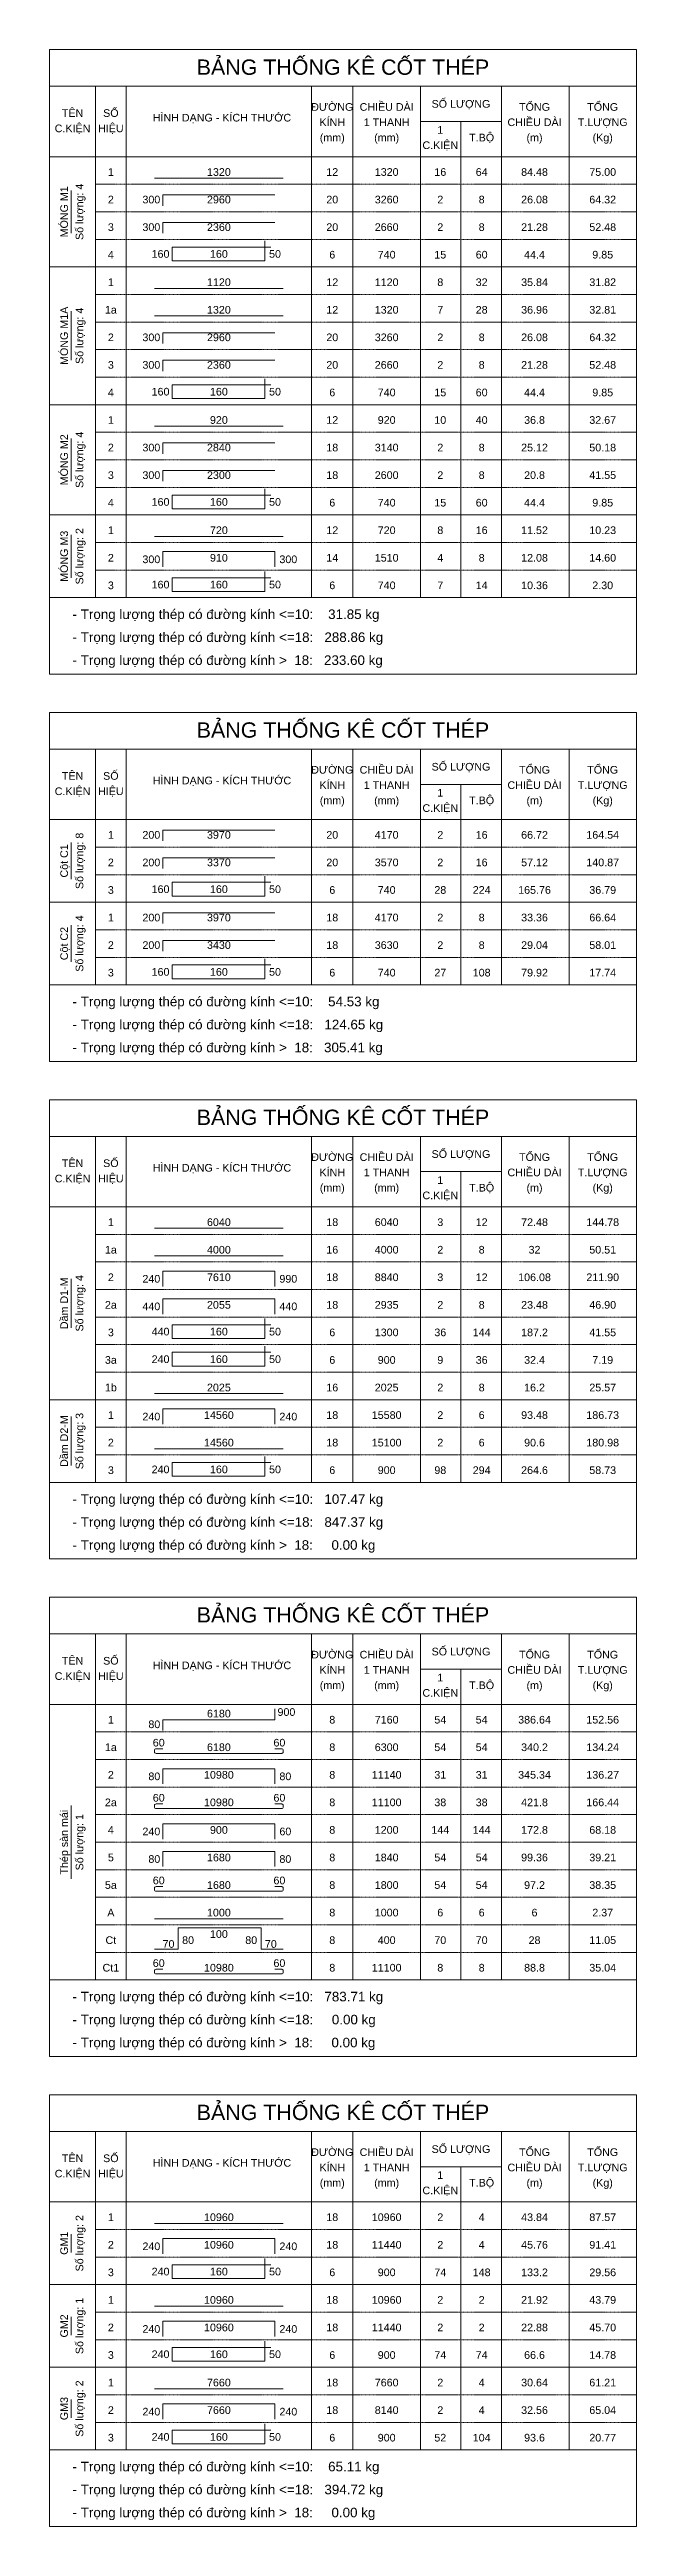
# Model space of a CAD drawing. Header units: inches. Extents: x 0 to 9575, y -3291150 to -3216800.
# Drawn here: x 0 to 9575, y -3257250 to -3216800 of the extents above; entities that cross this region are included whole.
import ezdxf
from ezdxf.enums import TextEntityAlignment as Align

# ---------------------------------------------------------------- set-up
doc = ezdxf.new("R2010")
doc.units = ezdxf.units.IN
doc.header["$MEASUREMENT"] = 0
doc.linetypes.add('HIDDENX2', pattern=[0.75, 0.5, -0.25])
for name, color, linetype, lineweight in [('Bao', 2, 'Continuous', 0), ('NetMo', 9, 'HIDDENX2', 0), ('Steel', 4, 'Continuous', 0), ('Text', 2, 'Continuous', 0), ('TextThep', 7, 'Continuous', 0)]:
    doc.layers.add(name, color=color, linetype=linetype, lineweight=lineweight)
doc.styles.add('Hoa', font='micross.ttf')
doc.styles.add('Thuong', font='micross.ttf')

msp = doc.modelspace()

# ---------------------------------------------------------------- linework, layer by layer
at = {"layer": 'Bao'}
for p, q in [((0, -3216800), (9575, -3216800)), ((0, -3216800), (0, -3227000)), ((9575, -3216800), (9575, -3227000)), ((0, -3217400), (9575, -3217400)), ((750, -3217400), (750, -3225750)), ((1250, -3217400), (1250, -3225750)), ((4275, -3217400), (4275, -3225750)), ((4950, -3217400), (4950, -3225750)), ((6050, -3217400), (6050, -3225750)), ((7375, -3217400), (7375, -3225750)), ((8475, -3217400), (8475, -3225750)), ((6050, -3217975), (7375, -3217975)), ((6712.5, -3217975), (6712.5, -3225750)), ((0, -3218550), (9575, -3218550)), ((0, -3227625), (9575, -3227625)), ((0, -3227625), (0, -3233325)), ((9575, -3227625), (9575, -3233325)), ((0, -3228225), (9575, -3228225)), ((750, -3228225), (750, -3232075)), ((1250, -3228225), (1250, -3232075)), ((4275, -3228225), (4275, -3232075)), ((4950, -3228225), (4950, -3232075)), ((6050, -3228225), (6050, -3232075)), ((7375, -3228225), (7375, -3232075)), ((8475, -3228225), (8475, -3232075)), ((6050, -3228800), (7375, -3228800)), ((6712.5, -3228800), (6712.5, -3232075)), ((0, -3229375), (9575, -3229375)), ((0, -3233950), (9575, -3233950)), ((0, -3233950), (0, -3241450)), ((9575, -3233950), (9575, -3241450)), ((0, -3234550), (9575, -3234550)), ((750, -3234550), (750, -3240200)), ((1250, -3234550), (1250, -3240200)), ((4275, -3234550), (4275, -3240200)), ((4950, -3234550), (4950, -3240200)), ((6050, -3234550), (6050, -3240200)), ((7375, -3234550), (7375, -3240200)), ((8475, -3234550), (8475, -3240200)), ((6050, -3235125), (7375, -3235125)), ((6712.5, -3235125), (6712.5, -3240200)), ((0, -3235700), (9575, -3235700)), ((0, -3242075), (9575, -3242075)), ((0, -3242075), (0, -3249575)), ((9575, -3242075), (9575, -3249575)), ((0, -3242675), (9575, -3242675)), ((750, -3242675), (750, -3248325)), ((1250, -3242675), (1250, -3248325)), ((4275, -3242675), (4275, -3248325)), ((4950, -3242675), (4950, -3248325)), ((6050, -3242675), (6050, -3248325)), ((7375, -3242675), (7375, -3248325)), ((8475, -3242675), (8475, -3248325)), ((6050, -3243250), (7375, -3243250)), ((6712.5, -3243250), (6712.5, -3248325)), ((0, -3243825), (9575, -3243825)), ((0, -3250200), (9575, -3250200)), ((0, -3250200), (0, -3257250)), ((9575, -3250200), (9575, -3257250)), ((0, -3250800), (9575, -3250800)), ((750, -3250800), (750, -3256000)), ((1250, -3250800), (1250, -3256000)), ((4275, -3250800), (4275, -3256000)), ((4950, -3250800), (4950, -3256000)), ((6050, -3250800), (6050, -3256000)), ((7375, -3250800), (7375, -3256000)), ((8475, -3250800), (8475, -3256000)), ((6050, -3251375), (7375, -3251375)), ((6712.5, -3251375), (6712.5, -3256000)), ((0, -3251950), (9575, -3251950))]:
    msp.add_line(p, q, dxfattribs=at)
at = {"layer": 'NetMo'}
for p, q in [((750, -3219000), (9575, -3219000)), ((750, -3219450), (9575, -3219450)), ((750, -3219900), (9575, -3219900)), ((750, -3220350), (9575, -3220350)), ((750, -3220800), (9575, -3220800)), ((750, -3221250), (9575, -3221250)), ((750, -3221700), (9575, -3221700)), ((750, -3222150), (9575, -3222150)), ((750, -3222600), (9575, -3222600)), ((750, -3223050), (9575, -3223050)), ((750, -3223500), (9575, -3223500)), ((750, -3223950), (9575, -3223950)), ((750, -3224400), (9575, -3224400)), ((750, -3224850), (9575, -3224850)), ((750, -3225300), (9575, -3225300)), ((750, -3225750), (9575, -3225750)), ((750, -3229825), (9575, -3229825)), ((750, -3230275), (9575, -3230275)), ((750, -3230725), (9575, -3230725)), ((750, -3231175), (9575, -3231175)), ((750, -3231625), (9575, -3231625)), ((750, -3232075), (9575, -3232075)), ((750, -3236150), (9575, -3236150)), ((750, -3236600), (9575, -3236600)), ((750, -3237050), (9575, -3237050)), ((750, -3237500), (9575, -3237500)), ((750, -3237950), (9575, -3237950)), ((750, -3238400), (9575, -3238400)), ((750, -3238850), (9575, -3238850)), ((750, -3239300), (9575, -3239300)), ((750, -3239750), (9575, -3239750)), ((750, -3240200), (9575, -3240200)), ((750, -3244275), (9575, -3244275)), ((750, -3244725), (9575, -3244725)), ((750, -3245175), (9575, -3245175)), ((750, -3245625), (9575, -3245625)), ((750, -3246075), (9575, -3246075)), ((750, -3246525), (9575, -3246525)), ((750, -3246975), (9575, -3246975)), ((750, -3247425), (9575, -3247425)), ((750, -3247875), (9575, -3247875)), ((750, -3248325), (9575, -3248325)), ((750, -3252400), (9575, -3252400)), ((750, -3252850), (9575, -3252850)), ((750, -3253300), (9575, -3253300)), ((750, -3253750), (9575, -3253750)), ((750, -3254200), (9575, -3254200)), ((750, -3254650), (9575, -3254650)), ((750, -3255100), (9575, -3255100)), ((750, -3255550), (9575, -3255550)), ((750, -3256000), (9575, -3256000))]:
    msp.add_line(p, q, dxfattribs=at)
at = {"layer": 'Steel'}
for points in [[(1712.5, -3218900), (3812.5, -3218900)], [(1850, -3219350), (1850, -3219175), (3675, -3219175)], [(1850, -3219800), (1850, -3219625), (3675, -3219625)], [(3612.5, -3220025), (2000, -3220025), (2000, -3220250), (3512.5, -3220250), (3512.5, -3219925)], [(1712.5, -3220700), (3812.5, -3220700)], [(1712.5, -3221150), (3812.5, -3221150)], [(1850, -3221600), (1850, -3221425), (3675, -3221425)], [(1850, -3222050), (1850, -3221875), (3675, -3221875)], [(3612.5, -3222275), (2000, -3222275), (2000, -3222500), (3512.5, -3222500), (3512.5, -3222175)], [(1712.5, -3222950), (3812.5, -3222950)], [(1850, -3223400), (1850, -3223225), (3675, -3223225)], [(1850, -3223850), (1850, -3223675), (3675, -3223675)], [(3612.5, -3224075), (2000, -3224075), (2000, -3224300), (3512.5, -3224300), (3512.5, -3223975)], [(1712.5, -3224750), (3812.5, -3224750)], [(1850, -3225250), (1850, -3225000), (3675, -3225000), (3675, -3225250)], [(3612.5, -3225425), (2000, -3225425), (2000, -3225650), (3512.5, -3225650), (3512.5, -3225325)], [(1850, -3229725), (1850, -3229550), (3675, -3229550)], [(1850, -3230175), (1850, -3230000), (3675, -3230000)], [(3612.5, -3230400), (2000, -3230400), (2000, -3230625), (3512.5, -3230625), (3512.5, -3230300)], [(1850, -3231075), (1850, -3230900), (3675, -3230900)], [(1850, -3231525), (1850, -3231350), (3675, -3231350)], [(3612.5, -3231750), (2000, -3231750), (2000, -3231975), (3512.5, -3231975), (3512.5, -3231650)], [(1712.5, -3236050), (3812.5, -3236050)], [(1712.5, -3236500), (3812.5, -3236500)], [(1850, -3237000), (1850, -3236750), (3675, -3236750), (3675, -3237000)], [(1850, -3237450), (1850, -3237200), (3675, -3237200), (3675, -3237450)], [(3612.5, -3237625), (2000, -3237625), (2000, -3237850), (3512.5, -3237850), (3512.5, -3237525)], [(3612.5, -3238075), (2000, -3238075), (2000, -3238300), (3512.5, -3238300), (3512.5, -3237975)], [(1712.5, -3238750), (3812.5, -3238750)], [(1850, -3239250), (1850, -3239000), (3675, -3239000), (3675, -3239250)], [(1712.5, -3239650), (3812.5, -3239650)], [(3612.5, -3239875), (2000, -3239875), (2000, -3240100), (3512.5, -3240100), (3512.5, -3239775)], [(1850, -3244250), (1850, -3244075), (3675, -3244075), (3675, -3243900)], [(1850, -3245125), (1850, -3244875), (3675, -3244875), (3675, -3245125)], [(1850, -3246025), (1850, -3245775), (3675, -3245775), (3675, -3246025)], [(1850, -3246475), (1850, -3246225), (3675, -3246225), (3675, -3246475)], [(1712.5, -3247325), (3812.5, -3247325)], [(1712.5, -3247825), (2100, -3247825), (2100, -3247475), (3450, -3247475), (3450, -3247825), (3812.5, -3247825)], [(1712.5, -3252300), (3812.5, -3252300)], [(1850, -3252800), (1850, -3252550), (3675, -3252550), (3675, -3252800)], [(3612.5, -3252975), (2000, -3252975), (2000, -3253200), (3512.5, -3253200), (3512.5, -3252875)], [(1712.5, -3253650), (3812.5, -3253650)], [(1850, -3254150), (1850, -3253900), (3675, -3253900), (3675, -3254150)], [(3612.5, -3254325), (2000, -3254325), (2000, -3254550), (3512.5, -3254550), (3512.5, -3254225)], [(1712.5, -3255000), (3812.5, -3255000)], [(1850, -3255500), (1850, -3255250), (3675, -3255250), (3675, -3255500)], [(3612.5, -3255675), (2000, -3255675), (2000, -3255900), (3512.5, -3255900), (3512.5, -3255575)]]:
    msp.add_lwpolyline(points, dxfattribs=at)
for points in [[(1850, -3244550), (1737.5, -3244550, 0.4142136), (1712.5, -3244575), (1712.5, -3244600, 0.4142136), (1737.5, -3244625), (3787.5, -3244625, 0.4142136), (3812.5, -3244600), (3812.5, -3244575, 0.4142136), (3787.5, -3244550), (3675, -3244550)], [(1850, -3245450), (1737.5, -3245450, 0.4142136), (1712.5, -3245475), (1712.5, -3245500, 0.4142136), (1737.5, -3245525), (3787.5, -3245525, 0.4142136), (3812.5, -3245500), (3812.5, -3245475, 0.4142136), (3787.5, -3245450), (3675, -3245450)], [(1850, -3246800), (1737.5, -3246800, 0.4142136), (1712.5, -3246825), (1712.5, -3246850, 0.4142136), (1737.5, -3246875), (3787.5, -3246875, 0.4142136), (3812.5, -3246850), (3812.5, -3246825, 0.4142136), (3787.5, -3246800), (3675, -3246800)], [(1850, -3248150), (1737.5, -3248150, 0.4142136), (1712.5, -3248175), (1712.5, -3248200, 0.4142136), (1737.5, -3248225), (3787.5, -3248225, 0.4142136), (3812.5, -3248200), (3812.5, -3248175, 0.4142136), (3787.5, -3248150), (3675, -3248150)]]:
    msp.add_lwpolyline(points, format="xyb", dxfattribs=at)
at = {"layer": 'Text'}
for p, q in [((350, -3219800), (350, -3219100)), ((0, -3220350), (9575, -3220350)), ((350, -3221875), (350, -3221075)), ((0, -3222600), (9575, -3222600)), ((350, -3223850), (350, -3223150)), ((0, -3224400), (9575, -3224400)), ((350, -3225425), (350, -3224725)), ((0, -3225750), (9575, -3225750)), ((0, -3225750), (9575, -3225750)), ((0, -3227000), (9575, -3227000)), ((350, -3230350), (350, -3229750)), ((0, -3230725), (9575, -3230725)), ((350, -3231700), (350, -3231100)), ((0, -3232075), (9575, -3232075)), ((0, -3232075), (9575, -3232075)), ((0, -3233325), (9575, -3233325)), ((350, -3237675), (350, -3236875)), ((0, -3238850), (9575, -3238850)), ((350, -3239925), (350, -3239125)), ((0, -3240200), (9575, -3240200)), ((0, -3240200), (9575, -3240200)), ((0, -3241450), (9575, -3241450)), ((350, -3246675), (350, -3245475)), ((0, -3248325), (9575, -3248325)), ((0, -3248325), (9575, -3248325)), ((0, -3249575), (9575, -3249575)), ((350, -3252775), (350, -3252475)), ((0, -3253300), (9575, -3253300)), ((350, -3254125), (350, -3253825)), ((0, -3254650), (9575, -3254650)), ((350, -3255475), (350, -3255175)), ((0, -3256000), (9575, -3256000)), ((0, -3256000), (9575, -3256000)), ((0, -3257250), (9575, -3257250))]:
    msp.add_line(p, q, dxfattribs=at)

# ---------------------------------------------------------------- texts
at = {"layer": 'Text', "color": 4, "style": 'Hoa'}
for p in [(4787.5, -3217212.5), (4787.5, -3228037.5), (4787.5, -3234362.5), (4787.5, -3242487.5), (4787.5, -3250612.5)]:
    msp.add_text('BẢNG THỐNG KÊ CỐT THÉP', height=250, dxfattribs=at).set_placement(p, align=Align.CENTER)
at = {"layer": 'Text'}
for s, style, p in [('TÊN', 'Hoa', (375, -3217900)), ('SỐ', 'Hoa', (1000, -3217900)), ('ĐƯỜNG', 'Hoa', (4612.5, -3217800)), ('CHIỀU DÀI', 'Hoa', (5500, -3217800)), ('SỐ LƯỢNG', 'Hoa', (6712.5, -3217750)), ('TỔNG', 'Hoa', (7912.5, -3217800)), ('TỔNG', 'Hoa', (9025, -3217800)), ('C.KIỆN', 'Hoa', (375, -3218150)), ('HIỆU', 'Hoa', (1000, -3218150)), ('HÌNH DẠNG - KÍCH THƯỚC', 'Hoa', (2812.5, -3217975)), ('KÍNH', 'Hoa', (4612.5, -3218050)), ('(mm)', 'Thuong', (4612.5, -3218300)), ('1 THANH', 'Hoa', (5500, -3218050)), ('(mm)', 'Thuong', (5500, -3218300)), ('1', 'Hoa', (6375, -3218175)), ('T.BỘ', 'Hoa', (7050, -3218300)), ('CHIỀU DÀI', 'Hoa', (7912.5, -3218050)), ('(m)', 'Thuong', (7912.5, -3218300)), ('T.LƯỢNG', 'Hoa', (9025, -3218050)), ('(Kg)', 'Thuong', (9025, -3218300)), ('C.KIỆN', 'Hoa', (6375, -3218425)), ('TÊN', 'Hoa', (375, -3228725)), ('SỐ', 'Hoa', (1000, -3228725)), ('HÌNH DẠNG - KÍCH THƯỚC', 'Hoa', (2812.5, -3228800)), ('ĐƯỜNG', 'Hoa', (4612.5, -3228625)), ('KÍNH', 'Hoa', (4612.5, -3228875)), ('CHIỀU DÀI', 'Hoa', (5500, -3228625)), ('SỐ LƯỢNG', 'Hoa', (6712.5, -3228575)), ('CHIỀU DÀI', 'Hoa', (7912.5, -3228875)), ('TỔNG', 'Hoa', (7912.5, -3228625)), ('TỔNG', 'Hoa', (9025, -3228625)), ('C.KIỆN', 'Hoa', (375, -3228975)), ('HIỆU', 'Hoa', (1000, -3228975)), ('(mm)', 'Thuong', (4612.5, -3229125)), ('1 THANH', 'Hoa', (5500, -3228875)), ('(mm)', 'Thuong', (5500, -3229125)), ('C.KIỆN', 'Hoa', (6375, -3229250)), ('1', 'Hoa', (6375, -3229000)), ('T.BỘ', 'Hoa', (7050, -3229125)), ('(m)', 'Thuong', (7912.5, -3229125)), ('T.LƯỢNG', 'Hoa', (9025, -3228875)), ('(Kg)', 'Thuong', (9025, -3229125)), ('SỐ LƯỢNG', 'Hoa', (6712.5, -3234900)), ('C.KIỆN', 'Hoa', (375, -3235300)), ('TÊN', 'Hoa', (375, -3235050)), ('HIỆU', 'Hoa', (1000, -3235300)), ('SỐ', 'Hoa', (1000, -3235050)), ('HÌNH DẠNG - KÍCH THƯỚC', 'Hoa', (2812.5, -3235125)), ('ĐƯỜNG', 'Hoa', (4612.5, -3234950)), ('KÍNH', 'Hoa', (4612.5, -3235200)), ('CHIỀU DÀI', 'Hoa', (5500, -3234950)), ('1 THANH', 'Hoa', (5500, -3235200)), ('CHIỀU DÀI', 'Hoa', (7912.5, -3235200)), ('TỔNG', 'Hoa', (7912.5, -3234950)), ('T.LƯỢNG', 'Hoa', (9025, -3235200)), ('TỔNG', 'Hoa', (9025, -3234950)), ('(mm)', 'Thuong', (4612.5, -3235450)), ('(mm)', 'Thuong', (5500, -3235450)), ('C.KIỆN', 'Hoa', (6375, -3235575)), ('1', 'Hoa', (6375, -3235325)), ('T.BỘ', 'Hoa', (7050, -3235450)), ('(m)', 'Thuong', (7912.5, -3235450)), ('(Kg)', 'Thuong', (9025, -3235450)), ('SỐ LƯỢNG', 'Hoa', (6712.5, -3243025)), ('C.KIỆN', 'Hoa', (375, -3243425)), ('TÊN', 'Hoa', (375, -3243175)), ('HIỆU', 'Hoa', (1000, -3243425)), ('SỐ', 'Hoa', (1000, -3243175)), ('HÌNH DẠNG - KÍCH THƯỚC', 'Hoa', (2812.5, -3243250)), ('ĐƯỜNG', 'Hoa', (4612.5, -3243075)), ('KÍNH', 'Hoa', (4612.5, -3243325)), ('CHIỀU DÀI', 'Hoa', (5500, -3243075)), ('1 THANH', 'Hoa', (5500, -3243325)), ('CHIỀU DÀI', 'Hoa', (7912.5, -3243325)), ('TỔNG', 'Hoa', (7912.5, -3243075)), ('T.LƯỢNG', 'Hoa', (9025, -3243325)), ('TỔNG', 'Hoa', (9025, -3243075)), ('(mm)', 'Thuong', (4612.5, -3243575)), ('(mm)', 'Thuong', (5500, -3243575)), ('C.KIỆN', 'Hoa', (6375, -3243700)), ('1', 'Hoa', (6375, -3243450)), ('T.BỘ', 'Hoa', (7050, -3243575)), ('(m)', 'Thuong', (7912.5, -3243575)), ('(Kg)', 'Thuong', (9025, -3243575)), ('TÊN', 'Hoa', (375, -3251300)), ('SỐ', 'Hoa', (1000, -3251300)), ('HÌNH DẠNG - KÍCH THƯỚC', 'Hoa', (2812.5, -3251375)), ('ĐƯỜNG', 'Hoa', (4612.5, -3251200)), ('KÍNH', 'Hoa', (4612.5, -3251450)), ('CHIỀU DÀI', 'Hoa', (5500, -3251200)), ('1 THANH', 'Hoa', (5500, -3251450)), ('SỐ LƯỢNG', 'Hoa', (6712.5, -3251150)), ('CHIỀU DÀI', 'Hoa', (7912.5, -3251450)), ('TỔNG', 'Hoa', (7912.5, -3251200)), ('T.LƯỢNG', 'Hoa', (9025, -3251450)), ('TỔNG', 'Hoa', (9025, -3251200)), ('C.KIỆN', 'Hoa', (375, -3251550)), ('HIỆU', 'Hoa', (1000, -3251550)), ('(mm)', 'Thuong', (4612.5, -3251700)), ('(mm)', 'Thuong', (5500, -3251700)), ('C.KIỆN', 'Hoa', (6375, -3251825)), ('1', 'Hoa', (6375, -3251575)), ('T.BỘ', 'Hoa', (7050, -3251700)), ('(m)', 'Thuong', (7912.5, -3251700)), ('(Kg)', 'Thuong', (9025, -3251700))]:
    msp.add_text(s, height=125, dxfattribs=dict(at, style=style)).set_placement(p, align=Align.CENTER)
at = {"layer": 'Text', "style": 'Hoa'}
for s, p in [('Số lượng: 4', (550, -3219450)), ('MÓNG M1', (300, -3219450)), ('MÓNG M1A', (300, -3221475)), ('Số lượng: 4', (550, -3221475)), ('Số lượng: 4', (550, -3223500)), ('MÓNG M2', (300, -3223500)), ('MÓNG M3', (300, -3225075)), ('Số lượng: 2', (550, -3225075)), ('Cột C1', (300, -3230050)), ('Số lượng: 8', (550, -3230050)), ('Cột C2', (300, -3231400)), ('Số lượng: 4', (550, -3231400)), ('Dầm D1-M', (300, -3237275)), ('Số lượng: 4', (550, -3237275)), ('Dầm D2-M', (300, -3239525)), ('Số lượng: 3', (550, -3239525)), ('Thép sàn mái', (300, -3246075)), ('Số lượng: 1', (550, -3246075)), ('Số lượng: 2', (550, -3252625)), ('GM1', (300, -3252625)), ('GM2', (300, -3253975)), ('Số lượng: 1', (550, -3253975)), ('Số lượng: 2', (550, -3255325)), ('GM3', (300, -3255325))]:
    msp.add_text(s, height=125, rotation=90.00021, dxfattribs=at).set_placement(p, align=Align.CENTER)
for s, p in [('- Trọng lượng thép có đường kính <=10:    31.85 kg', (375, -3226100)), ('- Trọng lượng thép có đường kính <=18:   288.86 kg', (375, -3226475)), ('- Trọng lượng thép có đường kính >  18:   233.60 kg', (375, -3226850)), ('- Trọng lượng thép có đường kính <=10:    54.53 kg', (375, -3232425)), ('- Trọng lượng thép có đường kính <=18:   124.65 kg', (375, -3232800)), ('- Trọng lượng thép có đường kính >  18:   305.41 kg', (375, -3233175)), ('- Trọng lượng thép có đường kính <=10:   107.47 kg', (375, -3240550)), ('- Trọng lượng thép có đường kính <=18:   847.37 kg', (375, -3240925)), ('- Trọng lượng thép có đường kính >  18:     0.00 kg', (375, -3241300)), ('- Trọng lượng thép có đường kính <=10:   783.71 kg', (375, -3248675)), ('- Trọng lượng thép có đường kính <=18:     0.00 kg', (375, -3249050)), ('- Trọng lượng thép có đường kính >  18:     0.00 kg', (375, -3249425)), ('- Trọng lượng thép có đường kính <=10:    65.11 kg', (375, -3256350)), ('- Trọng lượng thép có đường kính <=18:   394.72 kg', (375, -3256725)), ('- Trọng lượng thép có đường kính >  18:     0.00 kg', (375, -3257100))]:
    msp.add_text(s, height=156.25, dxfattribs=at).set_placement(p)
at = {"layer": 'TextThep', "style": 'Hoa'}
for s, p in [('1', (1000, -3218900)), ('1320', (2762.5, -3218900)), ('12', (4612.5, -3218900)), ('1320', (5500, -3218900)), ('16', (6375, -3218900)), ('64', (7050, -3218900)), ('84.48', (7912.5, -3218900)), ('75.00', (9025, -3218900)), ('2', (1000, -3219350)), ('2960', (2762.5, -3219350)), ('20', (4612.5, -3219350)), ('3', (1000, -3219800)), ('2360', (2762.5, -3219800)), ('20', (4612.5, -3219800)), ('4', (1000, -3220250)), ('160', (2762.5, -3220237.5)), ('6', (4612.5, -3220250)), ('1', (1000, -3220700)), ('1120', (2762.5, -3220700)), ('12', (4612.5, -3220700)), ('1120', (5500, -3220700)), ('8', (6375, -3220700)), ('32', (7050, -3220700)), ('35.84', (7912.5, -3220700)), ('31.82', (9025, -3220700)), ('1a', (1000, -3221150)), ('1320', (2762.5, -3221150)), ('12', (4612.5, -3221150)), ('1320', (5500, -3221150)), ('7', (6375, -3221150)), ('28', (7050, -3221150)), ('36.96', (7912.5, -3221150)), ('32.81', (9025, -3221150)), ('2', (1000, -3221600)), ('2960', (2762.5, -3221600)), ('20', (4612.5, -3221600)), ('3', (1000, -3222050)), ('2360', (2762.5, -3222050)), ('20', (4612.5, -3222050)), ('4', (1000, -3222500)), ('160', (2762.5, -3222487.5)), ('6', (4612.5, -3222500)), ('1', (1000, -3222950)), ('920', (2762.5, -3222950)), ('12', (4612.5, -3222950)), ('920', (5500, -3222950)), ('10', (6375, -3222950)), ('40', (7050, -3222950)), ('36.8', (7912.5, -3222950)), ('32.67', (9025, -3222950)), ('2', (1000, -3223400)), ('2840', (2762.5, -3223400)), ('18', (4612.5, -3223400)), ('3', (1000, -3223850)), ('2300', (2762.5, -3223850)), ('18', (4612.5, -3223850)), ('4', (1000, -3224300)), ('160', (2762.5, -3224287.5)), ('6', (4612.5, -3224300)), ('1', (1000, -3224750)), ('720', (2762.5, -3224750)), ('12', (4612.5, -3224750)), ('720', (5500, -3224750)), ('8', (6375, -3224750)), ('16', (7050, -3224750)), ('11.52', (7912.5, -3224750)), ('10.23', (9025, -3224750)), ('2', (1000, -3225200)), ('910', (2762.5, -3225200)), ('14', (4612.5, -3225200)), ('160', (2762.5, -3225637.5)), ('3', (1000, -3225650)), ('6', (4612.5, -3225650)), ('1', (1000, -3229725)), ('3970', (2762.5, -3229725)), ('20', (4612.5, -3229725)), ('2', (1000, -3230175)), ('3370', (2762.5, -3230175)), ('20', (4612.5, -3230175)), ('3', (1000, -3230625)), ('160', (2762.5, -3230612.5)), ('6', (4612.5, -3230625)), ('1', (1000, -3231075)), ('3970', (2762.5, -3231075)), ('18', (4612.5, -3231075)), ('2', (1000, -3231525)), ('3430', (2762.5, -3231525)), ('18', (4612.5, -3231525)), ('3', (1000, -3231975)), ('160', (2762.5, -3231962.5)), ('6', (4612.5, -3231975)), ('1', (1000, -3236050)), ('6040', (2762.5, -3236050)), ('18', (4612.5, -3236050)), ('6040', (5500, -3236050)), ('3', (6375, -3236050)), ('12', (7050, -3236050)), ('72.48', (7912.5, -3236050)), ('144.78', (9025, -3236050)), ('1a', (1000, -3236500)), ('4000', (2762.5, -3236500)), ('16', (4612.5, -3236500)), ('4000', (5500, -3236500)), ('2', (6375, -3236500)), ('8', (7050, -3236500)), ('32', (7912.5, -3236500)), ('50.51', (9025, -3236500)), ('2', (1000, -3236950)), ('7610', (2762.5, -3236950)), ('18', (4612.5, -3236950)), ('2a', (1000, -3237400)), ('2055', (2762.5, -3237400)), ('18', (4612.5, -3237400)), ('3', (1000, -3237850)), ('160', (2762.5, -3237837.5)), ('6', (4612.5, -3237850)), ('3a', (1000, -3238300)), ('160', (2762.5, -3238287.5)), ('6', (4612.5, -3238300)), ('1b', (1000, -3238750)), ('2025', (2762.5, -3238750)), ('16', (4612.5, -3238750)), ('2025', (5500, -3238750)), ('2', (6375, -3238750)), ('8', (7050, -3238750)), ('16.2', (7912.5, -3238750)), ('25.57', (9025, -3238750)), ('1', (1000, -3239200)), ('14560', (2762.5, -3239200)), ('18', (4612.5, -3239200)), ('2', (1000, -3239650)), ('14560', (2762.5, -3239650)), ('18', (4612.5, -3239650)), ('15100', (5500, -3239650)), ('2', (6375, -3239650)), ('6', (7050, -3239650)), ('90.6', (7912.5, -3239650)), ('180.98', (9025, -3239650)), ('3', (1000, -3240100)), ('160', (2762.5, -3240087.5)), ('6', (4612.5, -3240100)), ('1', (1000, -3244175)), ('6180', (2762.5, -3244075)), ('8', (4612.5, -3244175)), ('1a', (1000, -3244625)), ('60', (1781.2, -3244550)), ('6180', (2762.5, -3244625)), ('60', (3750, -3244550)), ('8', (4612.5, -3244625)), ('2', (1000, -3245075)), ('60', (1781.2, -3245450)), ('10980', (2762.5, -3245075)), ('60', (3750, -3245450)), ('8', (4612.5, -3245075)), ('2a', (1000, -3245525)), ('10980', (2762.5, -3245525)), ('8', (4612.5, -3245525)), ('4', (1000, -3245975)), ('900', (2762.5, -3245975)), ('8', (4612.5, -3245975)), ('5', (1000, -3246425)), ('1680', (2762.5, -3246425)), ('8', (4612.5, -3246425)), ('5a', (1000, -3246875)), ('60', (1781.2, -3246800)), ('1680', (2762.5, -3246875)), ('60', (3750, -3246800)), ('8', (4612.5, -3246875)), ('A', (1000, -3247325)), ('1000', (2762.5, -3247325)), ('8', (4612.5, -3247325)), ('1000', (5500, -3247325)), ('6', (6375, -3247325)), ('6', (7050, -3247325)), ('6', (7912.5, -3247325)), ('2.37', (9025, -3247325)), ('Ct', (1000, -3247775)), ('8', (4612.5, -3247775)), ('Ct1', (1000, -3248225)), ('60', (1781.2, -3248150)), ('10980', (2762.5, -3248225)), ('60', (3750, -3248150)), ('8', (4612.5, -3248225)), ('1', (1000, -3252300)), ('10960', (2762.5, -3252300)), ('18', (4612.5, -3252300)), ('10960', (5500, -3252300)), ('2', (6375, -3252300)), ('4', (7050, -3252300)), ('43.84', (7912.5, -3252300)), ('87.57', (9025, -3252300)), ('2', (1000, -3252750)), ('10960', (2762.5, -3252750)), ('18', (4612.5, -3252750)), ('3', (1000, -3253200)), ('160', (2762.5, -3253187.5)), ('6', (4612.5, -3253200)), ('1', (1000, -3253650)), ('10960', (2762.5, -3253650)), ('18', (4612.5, -3253650)), ('10960', (5500, -3253650)), ('2', (6375, -3253650)), ('2', (7050, -3253650)), ('21.92', (7912.5, -3253650)), ('43.79', (9025, -3253650)), ('2', (1000, -3254100)), ('10960', (2762.5, -3254100)), ('18', (4612.5, -3254100)), ('3', (1000, -3254550)), ('160', (2762.5, -3254537.5)), ('6', (4612.5, -3254550)), ('1', (1000, -3255000)), ('7660', (2762.5, -3255000)), ('18', (4612.5, -3255000)), ('7660', (5500, -3255000)), ('2', (6375, -3255000)), ('4', (7050, -3255000)), ('30.64', (7912.5, -3255000)), ('61.21', (9025, -3255000)), ('2', (1000, -3255450)), ('7660', (2762.5, -3255450)), ('18', (4612.5, -3255450)), ('3', (1000, -3255900)), ('160', (2762.5, -3255887.5)), ('6', (4612.5, -3255900))]:
    msp.add_text(s, height=125, dxfattribs=at).set_placement(p, align=Align.BOTTOM_CENTER)
for s, p in [('300', (1806.2, -3219350)), ('300', (1806.2, -3219800)), ('160', (1956.2, -3220237.5)), ('300', (1806.2, -3221600)), ('300', (1806.2, -3222050)), ('160', (1956.2, -3222487.5)), ('300', (1806.2, -3223400)), ('300', (1806.2, -3223850)), ('160', (1956.2, -3224287.5)), ('300', (1806.2, -3225225)), ('160', (1956.2, -3225637.5)), ('200', (1806.2, -3229725)), ('200', (1806.2, -3230175)), ('160', (1956.2, -3230612.5)), ('200', (1806.2, -3231075)), ('200', (1806.2, -3231525)), ('160', (1956.2, -3231962.5)), ('240', (1806.2, -3236975)), ('440', (1806.2, -3237425)), ('440', (1956.2, -3237837.5)), ('240', (1956.2, -3238287.5)), ('240', (1806.2, -3239225)), ('240', (1956.2, -3240087.5)), ('80', (1806.2, -3244250)), ('80', (1806.2, -3245100)), ('240', (1806.2, -3246000)), ('80', (1806.2, -3246450)), ('240', (1806.2, -3252775)), ('240', (1956.2, -3253187.5)), ('240', (1806.2, -3254125)), ('240', (1956.2, -3254537.5)), ('240', (1806.2, -3255475)), ('240', (1956.2, -3255887.5))]:
    msp.add_text(s, height=125, dxfattribs=at).set_placement(p, align=Align.BOTTOM_RIGHT)
at = {"layer": 'TextThep', "color": 7, "style": 'Hoa'}
for s, p in [('3260', (5500, -3219350)), ('2', (6375, -3219350)), ('8', (7050, -3219350)), ('26.08', (7912.5, -3219350)), ('64.32', (9025, -3219350)), ('2660', (5500, -3219800)), ('2', (6375, -3219800)), ('8', (7050, -3219800)), ('21.28', (7912.5, -3219800)), ('52.48', (9025, -3219800)), ('740', (5500, -3220250)), ('15', (6375, -3220250)), ('60', (7050, -3220250)), ('44.4', (7912.5, -3220250)), ('9.85', (9025, -3220250)), ('3260', (5500, -3221600)), ('2', (6375, -3221600)), ('8', (7050, -3221600)), ('26.08', (7912.5, -3221600)), ('64.32', (9025, -3221600)), ('2660', (5500, -3222050)), ('2', (6375, -3222050)), ('8', (7050, -3222050)), ('21.28', (7912.5, -3222050)), ('52.48', (9025, -3222050)), ('740', (5500, -3222500)), ('15', (6375, -3222500)), ('60', (7050, -3222500)), ('44.4', (7912.5, -3222500)), ('9.85', (9025, -3222500)), ('3140', (5500, -3223400)), ('2', (6375, -3223400)), ('8', (7050, -3223400)), ('25.12', (7912.5, -3223400)), ('50.18', (9025, -3223400)), ('2600', (5500, -3223850)), ('2', (6375, -3223850)), ('8', (7050, -3223850)), ('20.8', (7912.5, -3223850)), ('41.55', (9025, -3223850)), ('740', (5500, -3224300)), ('15', (6375, -3224300)), ('60', (7050, -3224300)), ('44.4', (7912.5, -3224300)), ('9.85', (9025, -3224300)), ('1510', (5500, -3225200)), ('4', (6375, -3225200)), ('8', (7050, -3225200)), ('12.08', (7912.5, -3225200)), ('14.60', (9025, -3225200)), ('740', (5500, -3225650)), ('7', (6375, -3225650)), ('14', (7050, -3225650)), ('10.36', (7912.5, -3225650)), ('2.30', (9025, -3225650)), ('4170', (5500, -3229725)), ('2', (6375, -3229725)), ('16', (7050, -3229725)), ('66.72', (7912.5, -3229725)), ('164.54', (9025, -3229725)), ('3570', (5500, -3230175)), ('2', (6375, -3230175)), ('16', (7050, -3230175)), ('57.12', (7912.5, -3230175)), ('140.87', (9025, -3230175)), ('740', (5500, -3230625)), ('28', (6375, -3230625)), ('224', (7050, -3230625)), ('165.76', (7912.5, -3230625)), ('36.79', (9025, -3230625)), ('4170', (5500, -3231075)), ('2', (6375, -3231075)), ('8', (7050, -3231075)), ('33.36', (7912.5, -3231075)), ('66.64', (9025, -3231075)), ('3630', (5500, -3231525)), ('2', (6375, -3231525)), ('8', (7050, -3231525)), ('29.04', (7912.5, -3231525)), ('58.01', (9025, -3231525)), ('740', (5500, -3231975)), ('27', (6375, -3231975)), ('108', (7050, -3231975)), ('79.92', (7912.5, -3231975)), ('17.74', (9025, -3231975)), ('8840', (5500, -3236950)), ('3', (6375, -3236950)), ('12', (7050, -3236950)), ('106.08', (7912.5, -3236950)), ('211.90', (9025, -3236950)), ('2935', (5500, -3237400)), ('2', (6375, -3237400)), ('8', (7050, -3237400)), ('23.48', (7912.5, -3237400)), ('46.90', (9025, -3237400)), ('1300', (5500, -3237850)), ('36', (6375, -3237850)), ('144', (7050, -3237850)), ('187.2', (7912.5, -3237850)), ('41.55', (9025, -3237850)), ('900', (5500, -3238300)), ('9', (6375, -3238300)), ('36', (7050, -3238300)), ('32.4', (7912.5, -3238300)), ('7.19', (9025, -3238300)), ('15580', (5500, -3239200)), ('2', (6375, -3239200)), ('6', (7050, -3239200)), ('93.48', (7912.5, -3239200)), ('186.73', (9025, -3239200)), ('900', (5500, -3240100)), ('98', (6375, -3240100)), ('294', (7050, -3240100)), ('264.6', (7912.5, -3240100)), ('58.73', (9025, -3240100)), ('7160', (5500, -3244175)), ('54', (6375, -3244175)), ('54', (7050, -3244175)), ('386.64', (7912.5, -3244175)), ('152.56', (9025, -3244175)), ('6300', (5500, -3244625)), ('54', (6375, -3244625)), ('54', (7050, -3244625)), ('340.2', (7912.5, -3244625)), ('134.24', (9025, -3244625)), ('11140', (5500, -3245075)), ('31', (6375, -3245075)), ('31', (7050, -3245075)), ('345.34', (7912.5, -3245075)), ('136.27', (9025, -3245075)), ('11100', (5500, -3245525)), ('38', (6375, -3245525)), ('38', (7050, -3245525)), ('421.8', (7912.5, -3245525)), ('166.44', (9025, -3245525)), ('1200', (5500, -3245975)), ('144', (6375, -3245975)), ('144', (7050, -3245975)), ('172.8', (7912.5, -3245975)), ('68.18', (9025, -3245975)), ('1840', (5500, -3246425)), ('54', (6375, -3246425)), ('54', (7050, -3246425)), ('99.36', (7912.5, -3246425)), ('39.21', (9025, -3246425)), ('1800', (5500, -3246875)), ('54', (6375, -3246875)), ('54', (7050, -3246875)), ('97.2', (7912.5, -3246875)), ('38.35', (9025, -3246875)), ('400', (5500, -3247775)), ('70', (6375, -3247775)), ('70', (7050, -3247775)), ('28', (7912.5, -3247775)), ('11.05', (9025, -3247775)), ('11100', (5500, -3248225)), ('8', (6375, -3248225)), ('8', (7050, -3248225)), ('88.8', (7912.5, -3248225)), ('35.04', (9025, -3248225)), ('11440', (5500, -3252750)), ('2', (6375, -3252750)), ('4', (7050, -3252750)), ('45.76', (7912.5, -3252750)), ('91.41', (9025, -3252750)), ('900', (5500, -3253200)), ('74', (6375, -3253200)), ('148', (7050, -3253200)), ('133.2', (7912.5, -3253200)), ('29.56', (9025, -3253200)), ('11440', (5500, -3254100)), ('2', (6375, -3254100)), ('2', (7050, -3254100)), ('22.88', (7912.5, -3254100)), ('45.70', (9025, -3254100)), ('900', (5500, -3254550)), ('74', (6375, -3254550)), ('74', (7050, -3254550)), ('66.6', (7912.5, -3254550)), ('14.78', (9025, -3254550)), ('8140', (5500, -3255450)), ('2', (6375, -3255450)), ('4', (7050, -3255450)), ('32.56', (7912.5, -3255450)), ('65.04', (9025, -3255450)), ('900', (5500, -3255900)), ('52', (6375, -3255900)), ('104', (7050, -3255900)), ('93.6', (7912.5, -3255900)), ('20.77', (9025, -3255900))]:
    msp.add_text(s, height=125, dxfattribs=at).set_placement(p, align=Align.BOTTOM_CENTER)
at = {"layer": 'TextThep', "style": 'Hoa'}
for s, p in [('50', (3581.2, -3220237.5)), ('50', (3581.2, -3222487.5)), ('50', (3581.2, -3224287.5)), ('300', (3750, -3225225)), ('50', (3581.2, -3225637.5)), ('50', (3581.2, -3230612.5)), ('50', (3581.2, -3231962.5)), ('990', (3750, -3236975)), ('440', (3750, -3237425)), ('50', (3581.2, -3237837.5)), ('50', (3581.2, -3238287.5)), ('240', (3750, -3239225)), ('50', (3581.2, -3240087.5)), ('900', (3718.8, -3244050)), ('80', (3750, -3245100)), ('60', (3750, -3246000)), ('80', (3750, -3246450)), ('240', (3750, -3252775)), ('50', (3581.2, -3253187.5)), ('240', (3750, -3254125)), ('50', (3581.2, -3254537.5)), ('240', (3750, -3255475)), ('50', (3581.2, -3255887.5))]:
    msp.add_text(s, height=125, dxfattribs=at).set_placement(p, align=Align.BOTTOM_LEFT)
for s, p in [('70', (2037.5, -3247800)), ('80', (3387.5, -3247737.5))]:
    msp.add_text(s, height=125, dxfattribs=at).set_placement(p, align=Align.RIGHT)
for s, p in [('80', (2162.5, -3247737.5)), ('70', (3512.5, -3247800))]:
    msp.add_text(s, height=125, dxfattribs=at).set_placement(p)
msp.add_text('100', height=125, dxfattribs=at).set_placement((2762.5, -3247637.5), align=Align.CENTER)

doc.saveas('drawing.dxf')
